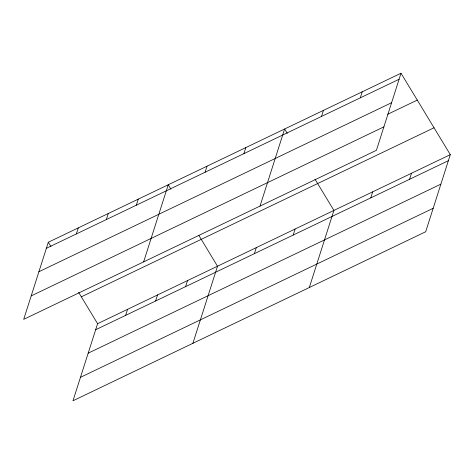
<?xml version="1.0" encoding="UTF-8"?>
<svg xmlns="http://www.w3.org/2000/svg" width="474" height="474" viewBox="0 0 474 474"><rect width="100%" height="100%" fill="white"/><g stroke="black" fill="none" stroke-linecap="round" stroke-linejoin="round"><path stroke-width="0.71" d="M401.016 73.215L48.307 242.255L23.7 319.352L376.409 150.317L401.016 73.215L450.3 154.648L425.693 231.745L72.984 400.785L97.591 323.683L450.3 154.648M76.355 233.931L78.287 227.887M106.336 219.563L108.268 213.519M136.316 205.195L138.248 199.151M125.64 315.364L127.571 309.315M143.622 261.879L168.229 184.783L170.877 189.156M155.62 300.996L157.552 294.947M205.094 172.228L207.025 166.184M185.601 286.628L187.532 280.578M243.897 153.635L245.822 147.592M192.906 343.312L217.513 266.21L198.962 235.566M260.013 206.095L284.619 128.999L287.268 133.372M254.378 253.661L256.31 247.618M321.491 116.45L323.416 110.406M293.181 235.068L295.106 229.025M360.287 97.851L362.219 91.808M309.303 287.528L333.903 210.432L314.979 179.154M370.775 197.883L372.706 191.834M409.572 179.285L411.503 173.241M46.375 248.299L399.084 79.259M38.892 271.744L391.601 102.71M387.685 114.27L417.28 100.091M31.183 295.906L383.893 126.866M81.327 296.813L434.036 127.773M95.659 329.732L448.368 160.692M88.176 353.177L440.885 184.143M80.467 377.334L433.177 208.299M48.307 242.255L50.955 246.628M78.66 292.411L97.591 323.683"/></g></svg>
